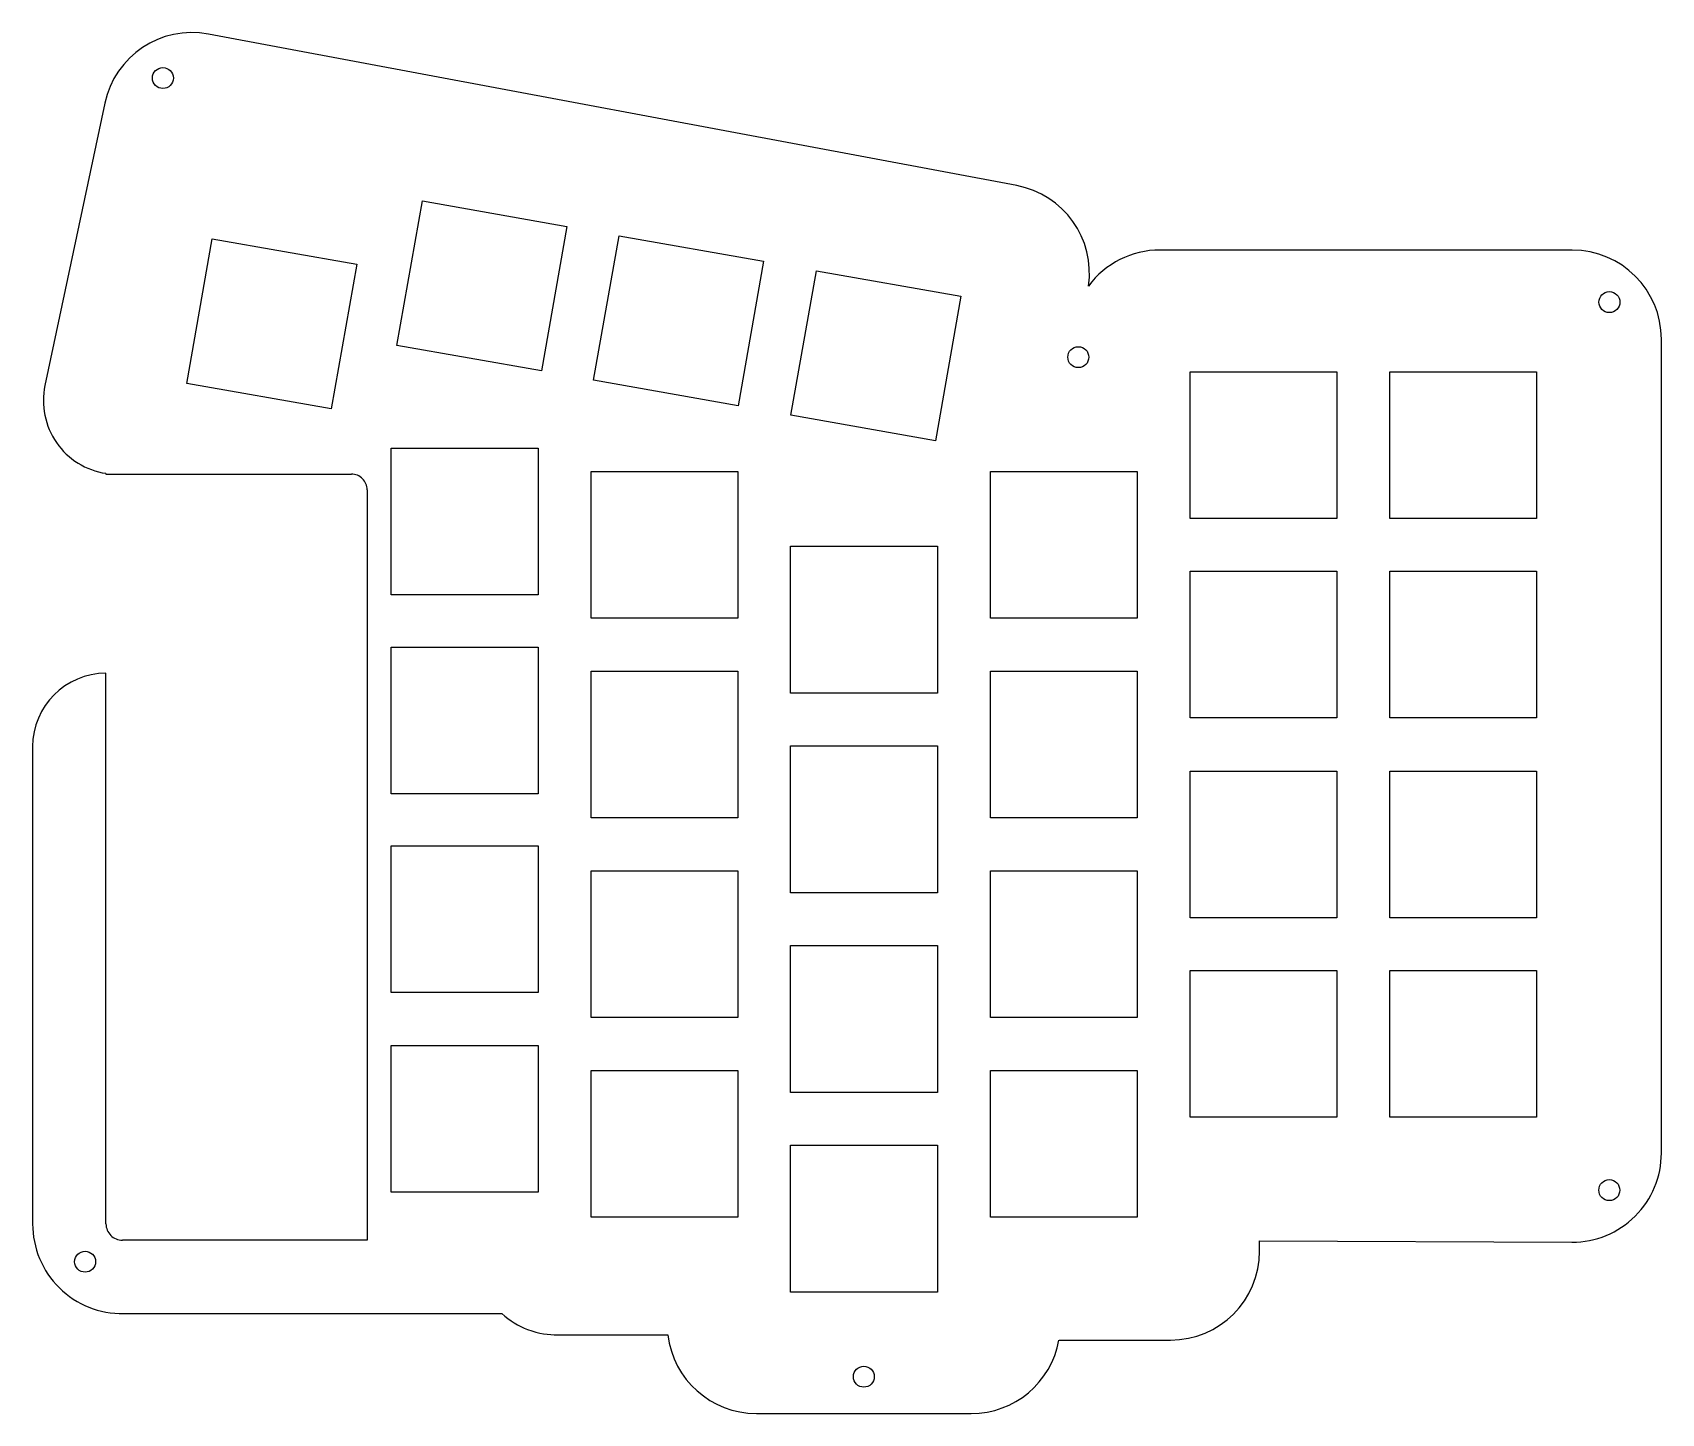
# Model space of a CAD drawing. Header units: millimetres. Extents: x -19 to 136, y -35 to 97.
import ezdxf

# ---------------------------------------------------------------- set-up
doc = ezdxf.new("R2010")
doc.units = ezdxf.units.MM
doc.layers.get('0').update_dxf_attribs({"linetype": 'CONTINUOUS'})

msp = doc.modelspace()

# ---------------------------------------------------------------- linework, layer by layer
for p, q in [((74.98, 82.35), (-2.12, 96.81)), ((-12, 90.21), (-17.71, 63.27)), ((127.98, 76.19), (88.65, 76.19)), ((136.48, -9.96), (136.48, 67.7)), ((-11.89, 54.89), (-11.89, 54.82)), ((-11.89, 54.82), (11.52, 54.82)), ((13.02, 53.32), (13.02, -18.28)), ((-11.89, -16.72), (-11.89, 35.82)), ((-18.89, 28.82), (-18.89, -16.72)), ((-5.91, -18.28), (-10.33, -18.28)), ((7.09, -18.28), (-5.91, -18.28)), ((13.02, -18.28), (7.09, -18.28)), ((98.15, -19.31), (98.15, -18.33)), ((98.15, -18.33), (127.95, -18.46)), ((-10.2, -25.28), (-5.91, -25.28)), ((-5.91, -25.28), (7.09, -25.26)), ((7.09, -25.26), (19.56, -25.26)), ((20.02, -25.28), (25.87, -25.28)), ((31.15, -27.3), (41.71, -27.3)), ((79.02, -27.8), (89.65, -27.8)), ((50.15, -34.81), (70.65, -34.81))]:
    msp.add_line(p, q)
for points in [[(18.29, 80.88), (32.07, 78.45), (29.64, 64.66), (15.86, 67.09)], [(-4.19, 63.48), (-1.76, 77.27), (12.03, 74.84), (9.6, 61.05)], [(37.05, 77.57), (50.83, 75.14), (48.4, 61.35), (34.62, 63.78)], [(55.87, 74.22), (69.66, 71.79), (67.23, 58), (53.44, 60.43)], [(91.52, 64.59), (105.52, 64.59), (105.52, 50.59), (91.52, 50.59)], [(110.57, 64.59), (124.57, 64.59), (124.57, 50.59), (110.57, 50.59)], [(15.32, 57.3), (29.32, 57.3), (29.32, 43.3), (15.32, 43.3)], [(34.38, 55.07), (48.38, 55.07), (48.38, 41.07), (34.38, 41.07)], [(72.47, 55.07), (86.47, 55.07), (86.47, 41.07), (72.47, 41.07)], [(53.42, 47.93), (67.42, 47.93), (67.42, 33.93), (53.42, 33.93)], [(91.52, 45.55), (105.52, 45.55), (105.52, 31.55), (91.52, 31.55)], [(110.57, 45.55), (124.57, 45.55), (124.57, 31.55), (110.57, 31.55)], [(15.32, 38.3), (29.32, 38.3), (29.32, 24.3), (15.32, 24.3)], [(34.38, 36.02), (48.38, 36.02), (48.38, 22.02), (34.38, 22.02)], [(72.47, 36.02), (86.47, 36.02), (86.47, 22.02), (72.47, 22.02)], [(53.42, 28.88), (67.42, 28.88), (67.42, 14.88), (53.42, 14.88)], [(91.52, 26.49), (105.52, 26.49), (105.52, 12.49), (91.52, 12.49)], [(110.57, 26.49), (124.57, 26.49), (124.57, 12.49), (110.57, 12.49)], [(15.32, 19.35), (29.32, 19.35), (29.32, 5.35), (15.32, 5.35)], [(34.38, 16.97), (48.38, 16.97), (48.38, 2.97), (34.38, 2.97)], [(72.47, 16.97), (86.47, 16.97), (86.47, 2.97), (72.47, 2.97)], [(67.42, -4.17), (53.42, -4.17), (53.42, 9.83), (67.42, 9.83)], [(91.52, 7.45), (105.52, 7.45), (105.52, -6.55), (91.52, -6.55)], [(110.57, 7.45), (124.57, 7.45), (124.57, -6.55), (110.57, -6.55)], [(15.32, 0.3), (29.32, 0.3), (29.32, -13.7), (15.32, -13.7)], [(34.38, -2.08), (48.38, -2.08), (48.38, -16.08), (34.38, -16.08)], [(72.47, -2.08), (86.47, -2.08), (86.47, -16.08), (72.47, -16.08)], [(53.42, -9.22), (67.42, -9.22), (67.42, -23.22), (53.42, -23.22)]]:
    msp.add_lwpolyline(points, close=True)
for centre in [(-6.46, 92.61), (131.52, 71.23), (80.86, 65.98), (131.51, -13.5), (-13.88, -20.33), (60.4, -31.3)]:
    msp.add_circle(centre, 1)
for centre, radius, start, end in [((-3.68, 88.44), 8.51, 79.3997, 168.0415), ((73.42, 73.99), 8.5, -8.3307, 79.3797), ((88.65, 67.7), 8.5, 89.9995, 143.4028), ((127.98, 67.7), 8.5, 0, 90), ((-10.86, 61.82), 7, 168.0415, 261.5444), ((11.52, 53.32), 1.5, 0, 90.0107), ((-11.89, 28.82), 7, 90, 180), ((127.98, -9.96), 8.5, -90.2336, 0.0001), ((-10.33, -16.72), 8.56, 180, 270.8676), ((-10.33, -16.72), 1.56, 180, 270.0095), ((89.65, -19.31), 8.5, -90, 0), ((20.02, -18.28), 7, 266.228, 270), ((50.15, -26.31), 8.5, 186.7563, 270.0005), ((70.65, -26.31), 8.5, 269.9996, 349.8357)]:
    msp.add_arc(centre, radius, start, end)
msp.add_open_spline([(25.87, -25.28), (26.6, -25.95), (27.49, -26.48), (28.32, -26.79), (29.41, -27.21), (30.37, -27.3), (31.15, -27.3)], degree=3, knots=[-0.1759003, -0.1759003, -0.1759003, -0.1759003, -0.100403, -0.100403, -0.100403, 0, 0, 0, 0])

doc.saveas('drawing.dxf')
